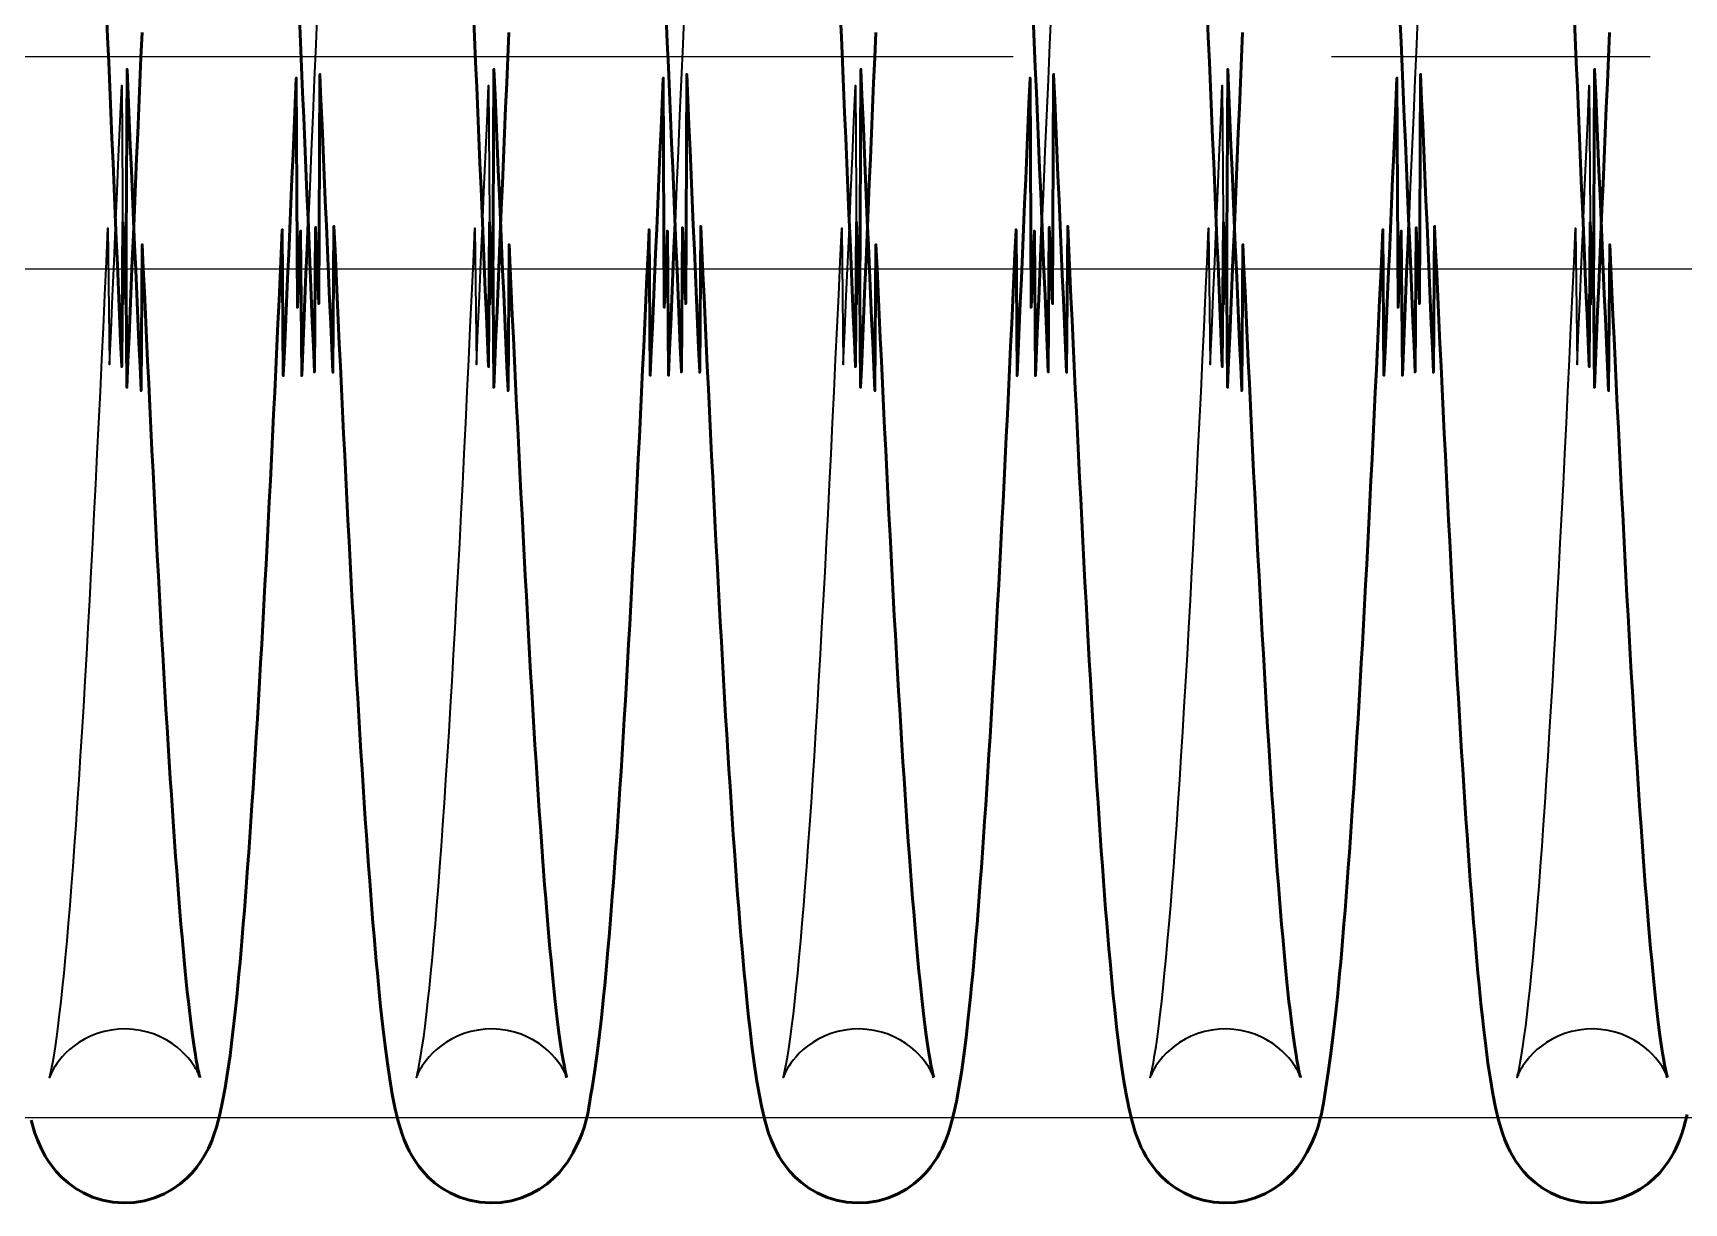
# Model space of a CAD drawing. Header units: millimetres. Extents: x 1448 to 104164, y -19509 to -89.
# Drawn here: x 80906.3 to 80984, y -3056.7 to -3001.5 of the extents above; entities that cross this region are included whole.
import ezdxf

# ---------------------------------------------------------------- set-up
doc = ezdxf.new("R2010")
doc.units = ezdxf.units.MM
doc.header["$LTSCALE"] = 60
doc.header["$MEASUREMENT"] = 0
doc.linetypes.add('CENTER', pattern=[2, 1.25, -0.25, 0.25, -0.25])
doc.layers.get('0').update_dxf_attribs({"linetype": 'CONTINUOUS'})
doc.layers.add('cen', color=14, linetype='CONTINUOUS')
doc.layers.add('가려진 것(ISO)', color=7, linetype='CONTINUOUS', lineweight=35)
doc.layers.add('가시적인 것(ISO)', color=7, linetype='CONTINUOUS', lineweight=50)

# ---------------------------------------------------------------- blocks, each defined once
blk = doc.blocks.new('토션스프링1')
at = {"layer": '가려진 것(ISO)', "flags": 128}
for points in [[(21462454.834, -50955456.939), (21462454.762, -50955458.591), (21462454.69, -50955460.254), (21462454.618, -50955461.926), (21462454.547, -50955463.606), (21462454.475, -50955465.292), (21462454.403, -50955466.982)], [(21462472.11, -50955456.936), (21462472.038, -50955458.59), (21462471.966, -50955460.254), (21462471.894, -50955461.927), (21462471.822, -50955463.607), (21462471.75, -50955465.293), (21462471.679, -50955466.981)], [(21462489.385, -50955456.939), (21462489.314, -50955458.591), (21462489.242, -50955460.254), (21462489.17, -50955461.926), (21462489.098, -50955463.606), (21462489.026, -50955465.292), (21462488.954, -50955466.982)], [(21462506.661, -50955456.936), (21462506.589, -50955458.59), (21462506.517, -50955460.254), (21462506.446, -50955461.927), (21462506.374, -50955463.607), (21462506.302, -50955465.293), (21462506.23, -50955466.981)], [(21462449.306, -50955507.244), (21462449.301, -50955507.229), (21462449.281, -50955507.177), (21462449.24, -50955507.083), (21462449.17, -50955506.94), (21462449.119, -50955506.847), (21462449.054, -50955506.739), (21462448.973, -50955506.617), (21462448.873, -50955506.478), (21462448.75, -50955506.326), (21462448.603, -50955506.163), (21462448.43, -50955505.994), (21462448.228, -50955505.822), (21462447.998, -50955505.652), (21462447.741, -50955505.491), (21462447.461, -50955505.344), (21462447.161, -50955505.217), (21462446.842, -50955505.114), (21462446.508, -50955505.035), (21462446.166, -50955504.985), (21462445.819, -50955504.965), (21462445.471, -50955504.976), (21462445.127, -50955505.017), (21462444.79, -50955505.086), (21462444.466, -50955505.182), (21462444.16, -50955505.303), (21462443.873, -50955505.445), (21462443.609, -50955505.602), (21462443.37, -50955505.768), (21462443.161, -50955505.94), (21462442.978, -50955506.111), (21462442.823, -50955506.277), (21462442.693, -50955506.432), (21462442.586, -50955506.572), (21462442.498, -50955506.699), (21462442.428, -50955506.811), (21462442.373, -50955506.91), (21462442.297, -50955507.065), (21462442.254, -50955507.166), (21462442.232, -50955507.224), (21462442.225, -50955507.244), (21462442.228, -50955507.234), (21462442.238, -50955507.197), (21462442.253, -50955507.137), (21462442.272, -50955507.056), (21462442.319, -50955506.837), (21462442.375, -50955506.547), (21462442.437, -50955506.195), (21462442.501, -50955505.788), (21462442.566, -50955505.333), (21462442.632, -50955504.827), (21462442.699, -50955504.272), (21462442.768, -50955503.671), (21462442.837, -50955503.023), (21462442.907, -50955502.331), (21462442.977, -50955501.596), (21462443.048, -50955500.819), (21462443.119, -50955500.001), (21462443.19, -50955499.144), (21462443.262, -50955498.25), (21462443.333, -50955497.319), (21462443.404, -50955496.353), (21462443.475, -50955495.347), (21462443.546, -50955494.304), (21462443.617, -50955493.225), (21462443.689, -50955492.111), (21462443.76, -50955490.962), (21462443.832, -50955489.781), (21462443.903, -50955488.569), (21462443.975, -50955487.327), (21462444.046, -50955486.056), (21462444.118, -50955484.757), (21462444.189, -50955483.432), (21462444.261, -50955482.082), (21462444.332, -50955480.705), (21462444.404, -50955479.3), (21462444.475, -50955477.869), (21462444.547, -50955476.413), (21462444.619, -50955474.934), (21462444.69, -50955473.433), (21462444.762, -50955471.913), (21462444.834, -50955470.373), (21462444.906, -50955468.817), (21462444.977, -50955467.245), (21462445.049, -50955473.659), (21462445.12, -50955472.061), (21462445.192, -50955470.451), (21462445.263, -50955468.826), (21462445.335, -50955467.186), (21462445.406, -50955465.534), (21462445.478, -50955463.871), (21462445.55, -50955462.2), (21462445.622, -50955460.521), (21462445.693, -50955470.836), (21462445.765, -50955469.147)], [(21462466.581, -50955507.244), (21462466.576, -50955507.229), (21462466.557, -50955507.177), (21462466.516, -50955507.083), (21462466.446, -50955506.94), (21462466.395, -50955506.847), (21462466.33, -50955506.739), (21462466.249, -50955506.616), (21462466.148, -50955506.478), (21462466.025, -50955506.325), (21462465.878, -50955506.162), (21462465.704, -50955505.993), (21462465.503, -50955505.821), (21462465.273, -50955505.652), (21462465.016, -50955505.491), (21462464.736, -50955505.344), (21462464.435, -50955505.217), (21462464.116, -50955505.113), (21462463.783, -50955505.035), (21462463.44, -50955504.985), (21462463.092, -50955504.965), (21462462.745, -50955504.976), (21462462.401, -50955505.017), (21462462.064, -50955505.087), (21462461.74, -50955505.183), (21462461.434, -50955505.304), (21462461.147, -50955505.445), (21462460.883, -50955505.603), (21462460.645, -50955505.77), (21462460.435, -50955505.941), (21462460.253, -50955506.112), (21462460.098, -50955506.278), (21462459.968, -50955506.433), (21462459.862, -50955506.574), (21462459.775, -50955506.702), (21462459.705, -50955506.815), (21462459.65, -50955506.913), (21462459.574, -50955507.065), (21462459.53, -50955507.166), (21462459.508, -50955507.223), (21462459.501, -50955507.244), (21462459.504, -50955507.234), (21462459.514, -50955507.197), (21462459.53, -50955507.136), (21462459.549, -50955507.055), (21462459.596, -50955506.836), (21462459.65, -50955506.549), (21462459.711, -50955506.199), (21462459.775, -50955505.792), (21462459.842, -50955505.333), (21462459.908, -50955504.828), (21462459.976, -50955504.275), (21462460.044, -50955503.674), (21462460.113, -50955503.027), (21462460.183, -50955502.336), (21462460.253, -50955501.601), (21462460.323, -50955500.825), (21462460.394, -50955500.007), (21462460.466, -50955499.15), (21462460.537, -50955498.254), (21462460.608, -50955497.322), (21462460.679, -50955496.353), (21462460.75, -50955495.35), (21462460.821, -50955494.31), (21462460.892, -50955493.232), (21462460.964, -50955492.119), (21462461.035, -50955490.971), (21462461.107, -50955489.79), (21462461.179, -50955488.577), (21462461.25, -50955487.333), (21462461.322, -50955486.061), (21462461.394, -50955484.76), (21462461.465, -50955483.433), (21462461.537, -50955482.08), (21462461.608, -50955480.703), (21462461.679, -50955479.301), (21462461.751, -50955477.873), (21462461.822, -50955476.418), (21462461.894, -50955474.94), (21462461.966, -50955473.44), (21462462.038, -50955471.919), (21462462.109, -50955470.378), (21462462.181, -50955468.82), (21462462.253, -50955467.246), (21462462.325, -50955473.657), (21462462.396, -50955472.056), (21462462.468, -50955470.443), (21462462.539, -50955468.82), (21462462.61, -50955467.183), (21462462.682, -50955465.534), (21462462.754, -50955463.872), (21462462.825, -50955462.202), (21462462.897, -50955460.523), (21462462.969, -50955470.837), (21462463.041, -50955469.147)], [(21462483.857, -50955507.244), (21462483.852, -50955507.229), (21462483.833, -50955507.177), (21462483.792, -50955507.083), (21462483.721, -50955506.94), (21462483.67, -50955506.847), (21462483.606, -50955506.739), (21462483.525, -50955506.617), (21462483.424, -50955506.478), (21462483.301, -50955506.326), (21462483.154, -50955506.163), (21462482.981, -50955505.994), (21462482.779, -50955505.822), (21462482.549, -50955505.652), (21462482.293, -50955505.491), (21462482.013, -50955505.344), (21462481.712, -50955505.217), (21462481.393, -50955505.114), (21462481.06, -50955505.035), (21462480.717, -50955504.985), (21462480.37, -50955504.965), (21462480.023, -50955504.976), (21462479.678, -50955505.017), (21462479.341, -50955505.086), (21462479.018, -50955505.182), (21462478.712, -50955505.303), (21462478.425, -50955505.445), (21462478.16, -50955505.602), (21462477.922, -50955505.768), (21462477.712, -50955505.94), (21462477.53, -50955506.111), (21462477.375, -50955506.277), (21462477.245, -50955506.432), (21462477.138, -50955506.572), (21462477.05, -50955506.699), (21462476.98, -50955506.811), (21462476.924, -50955506.91), (21462476.849, -50955507.065), (21462476.805, -50955507.166), (21462476.783, -50955507.224), (21462476.776, -50955507.244), (21462476.779, -50955507.234), (21462476.79, -50955507.197), (21462476.805, -50955507.137), (21462476.824, -50955507.056), (21462476.87, -50955506.837), (21462476.926, -50955506.547), (21462476.988, -50955506.195), (21462477.052, -50955505.788), (21462477.117, -50955505.333), (21462477.183, -50955504.827), (21462477.251, -50955504.272), (21462477.319, -50955503.671), (21462477.388, -50955503.023), (21462477.458, -50955502.331), (21462477.529, -50955501.596), (21462477.599, -50955500.819), (21462477.671, -50955500.001), (21462477.742, -50955499.144), (21462477.813, -50955498.25), (21462477.884, -50955497.319), (21462477.955, -50955496.353), (21462478.026, -50955495.347), (21462478.097, -50955494.304), (21462478.169, -50955493.225), (21462478.24, -50955492.111), (21462478.312, -50955490.962), (21462478.383, -50955489.781), (21462478.455, -50955488.569), (21462478.526, -50955487.327), (21462478.598, -50955486.056), (21462478.67, -50955484.757), (21462478.741, -50955483.432), (21462478.812, -50955482.082), (21462478.884, -50955480.705), (21462478.955, -50955479.3), (21462479.027, -50955477.869), (21462479.098, -50955476.413), (21462479.17, -50955474.934), (21462479.242, -50955473.433), (21462479.314, -50955471.913), (21462479.385, -50955470.373), (21462479.457, -50955468.817), (21462479.529, -50955467.245), (21462479.6, -50955473.659), (21462479.672, -50955472.061), (21462479.743, -50955470.451), (21462479.815, -50955468.826), (21462479.886, -50955467.186), (21462479.958, -50955465.534), (21462480.03, -50955463.871), (21462480.101, -50955462.2), (21462480.173, -50955460.521), (21462480.245, -50955470.836), (21462480.317, -50955469.147)], [(21462501.133, -50955507.244), (21462501.128, -50955507.229), (21462501.109, -50955507.177), (21462501.068, -50955507.083), (21462500.997, -50955506.94), (21462500.946, -50955506.847), (21462500.881, -50955506.739), (21462500.8, -50955506.616), (21462500.7, -50955506.478), (21462500.577, -50955506.325), (21462500.429, -50955506.162), (21462500.256, -50955505.993), (21462500.055, -50955505.821), (21462499.824, -50955505.652), (21462499.568, -50955505.491), (21462499.287, -50955505.344), (21462498.987, -50955505.217), (21462498.668, -50955505.113), (21462498.334, -50955505.035), (21462497.991, -50955504.985), (21462497.644, -50955504.965), (21462497.297, -50955504.976), (21462496.952, -50955505.017), (21462496.616, -50955505.087), (21462496.292, -50955505.183), (21462495.985, -50955505.304), (21462495.699, -50955505.445), (21462495.435, -50955505.603), (21462495.196, -50955505.77), (21462494.986, -50955505.941), (21462494.804, -50955506.112), (21462494.649, -50955506.278), (21462494.52, -50955506.433), (21462494.413, -50955506.574), (21462494.326, -50955506.702), (21462494.257, -50955506.815), (21462494.202, -50955506.913), (21462494.125, -50955507.065), (21462494.081, -50955507.166), (21462494.059, -50955507.223), (21462494.052, -50955507.244), (21462494.055, -50955507.234), (21462494.066, -50955507.197), (21462494.081, -50955507.136), (21462494.101, -50955507.055), (21462494.147, -50955506.836), (21462494.202, -50955506.549), (21462494.262, -50955506.199), (21462494.327, -50955505.792), (21462494.393, -50955505.333), (21462494.46, -50955504.828), (21462494.527, -50955504.275), (21462494.595, -50955503.674), (21462494.664, -50955503.027), (21462494.734, -50955502.336), (21462494.804, -50955501.601), (21462494.875, -50955500.825), (21462494.946, -50955500.007), (21462495.017, -50955499.15), (21462495.088, -50955498.254), (21462495.16, -50955497.322), (21462495.231, -50955496.353), (21462495.302, -50955495.35), (21462495.373, -50955494.31), (21462495.444, -50955493.232), (21462495.515, -50955492.119), (21462495.587, -50955490.971), (21462495.658, -50955489.79), (21462495.73, -50955488.577), (21462495.802, -50955487.333), (21462495.873, -50955486.061), (21462495.945, -50955484.76), (21462496.017, -50955483.433), (21462496.088, -50955482.08), (21462496.159, -50955480.703), (21462496.231, -50955479.301), (21462496.302, -50955477.873), (21462496.374, -50955476.418), (21462496.446, -50955474.94), (21462496.517, -50955473.44), (21462496.589, -50955471.919), (21462496.661, -50955470.378), (21462496.733, -50955468.82), (21462496.804, -50955467.246), (21462496.876, -50955473.657), (21462496.948, -50955472.056), (21462497.019, -50955470.443), (21462497.091, -50955468.82), (21462497.162, -50955467.183), (21462497.234, -50955465.534), (21462497.305, -50955463.872), (21462497.377, -50955462.202), (21462497.449, -50955460.523), (21462497.521, -50955470.837), (21462497.592, -50955469.147)], [(21462518.409, -50955507.244), (21462518.404, -50955507.229), (21462518.384, -50955507.177), (21462518.343, -50955507.083), (21462518.273, -50955506.94), (21462518.222, -50955506.847), (21462518.157, -50955506.739), (21462518.076, -50955506.617), (21462517.976, -50955506.478), (21462517.853, -50955506.326), (21462517.706, -50955506.163), (21462517.533, -50955505.994), (21462517.331, -50955505.822), (21462517.101, -50955505.652), (21462516.844, -50955505.491), (21462516.564, -50955505.344), (21462516.264, -50955505.217), (21462515.945, -50955505.114), (21462515.611, -50955505.035), (21462515.269, -50955504.985), (21462514.922, -50955504.965), (21462514.574, -50955504.976), (21462514.23, -50955505.017), (21462513.893, -50955505.086), (21462513.569, -50955505.182), (21462513.263, -50955505.303), (21462512.976, -50955505.445), (21462512.712, -50955505.602), (21462512.473, -50955505.768), (21462512.264, -50955505.94), (21462512.081, -50955506.111), (21462511.926, -50955506.277), (21462511.796, -50955506.432), (21462511.689, -50955506.572), (21462511.601, -50955506.699), (21462511.531, -50955506.811), (21462511.476, -50955506.91), (21462511.4, -50955507.065), (21462511.357, -50955507.166), (21462511.335, -50955507.224), (21462511.328, -50955507.244), (21462511.331, -50955507.234), (21462511.341, -50955507.197), (21462511.356, -50955507.137), (21462511.375, -50955507.056), (21462511.422, -50955506.837), (21462511.478, -50955506.547), (21462511.54, -50955506.195), (21462511.604, -50955505.788), (21462511.669, -50955505.333), (21462511.735, -50955504.827), (21462511.802, -50955504.272), (21462511.871, -50955503.671), (21462511.94, -50955503.023), (21462512.01, -50955502.331), (21462512.08, -50955501.596), (21462512.151, -50955500.819), (21462512.222, -50955500.001), (21462512.293, -50955499.144), (21462512.365, -50955498.25), (21462512.436, -50955497.319), (21462512.506, -50955496.353), (21462512.578, -50955495.347), (21462512.649, -50955494.304), (21462512.72, -50955493.225), (21462512.792, -50955492.111), (21462512.863, -50955490.962), (21462512.935, -50955489.781), (21462513.006, -50955488.569), (21462513.078, -50955487.327), (21462513.149, -50955486.056), (21462513.221, -50955484.757), (21462513.292, -50955483.432), (21462513.364, -50955482.082), (21462513.435, -50955480.705), (21462513.507, -50955479.3), (21462513.578, -50955477.869), (21462513.65, -50955476.413), (21462513.722, -50955474.934), (21462513.793, -50955473.433), (21462513.865, -50955471.913), (21462513.937, -50955470.373), (21462514.009, -50955468.817), (21462514.08, -50955467.245), (21462514.152, -50955473.659), (21462514.223, -50955472.061), (21462514.295, -50955470.451), (21462514.366, -50955468.826), (21462514.438, -50955467.186), (21462514.509, -50955465.534), (21462514.581, -50955463.871), (21462514.653, -50955462.2), (21462514.725, -50955460.521), (21462514.796, -50955470.836), (21462514.868, -50955469.147)]]:
    blk.add_lwpolyline(points, dxfattribs=at)
at = {"layer": '가시적인 것(ISO)', "flags": 128}
for points in [[(21462444.91, -50955457.062), (21462444.961, -50955458.238), (21462445.012, -50955459.419), (21462445.063, -50955460.603), (21462445.114, -50955461.792), (21462445.164, -50955462.983), (21462445.215, -50955464.177), (21462445.266, -50955465.372), (21462445.317, -50955466.569), (21462445.368, -50955467.766), (21462445.419, -50955468.964), (21462445.469, -50955470.161), (21462445.52, -50955471.359), (21462445.571, -50955472.559), (21462445.622, -50955473.761), (21462445.673, -50955466.962), (21462445.723, -50955468.164), (21462445.774, -50955469.365), (21462445.825, -50955470.564), (21462445.876, -50955459.762), (21462445.927, -50955460.956), (21462445.978, -50955462.148), (21462446.029, -50955463.336), (21462446.08, -50955464.519), (21462446.131, -50955465.698), (21462446.182, -50955466.871), (21462446.233, -50955468.037), (21462446.283, -50955469.197), (21462446.334, -50955470.349), (21462446.385, -50955471.494), (21462446.436, -50955472.634), (21462446.486, -50955473.768), (21462446.537, -50955474.895), (21462446.588, -50955468.016), (21462446.639, -50955469.129), (21462446.69, -50955470.234), (21462446.741, -50955471.33), (21462446.792, -50955472.417), (21462446.843, -50955473.494), (21462446.894, -50955474.561), (21462446.945, -50955475.618), (21462446.996, -50955476.662), (21462447.047, -50955477.695), (21462447.097, -50955478.715), (21462447.148, -50955479.722), (21462447.199, -50955480.716), (21462447.249, -50955481.695), (21462447.3, -50955482.662), (21462447.351, -50955483.616), (21462447.402, -50955484.558), (21462447.452, -50955485.486), (21462447.503, -50955486.401), (21462447.554, -50955487.302), (21462447.605, -50955488.187), (21462447.656, -50955489.058), (21462447.706, -50955489.913), (21462447.757, -50955490.752), (21462447.808, -50955491.575), (21462447.859, -50955492.38), (21462447.909, -50955493.168), (21462447.96, -50955493.939), (21462448.011, -50955494.69), (21462448.061, -50955495.423), (21462448.111, -50955496.137), (21462448.162, -50955496.834), (21462448.212, -50955497.512), (21462448.263, -50955498.172), (21462448.313, -50955498.813), (21462448.363, -50955499.434), (21462448.414, -50955500.037), (21462448.464, -50955500.619), (21462448.514, -50955501.181), (21462448.564, -50955501.721), (21462448.613, -50955502.241), (21462448.663, -50955502.739), (21462448.712, -50955503.214), (21462448.761, -50955503.667), (21462448.809, -50955504.097), (21462448.858, -50955504.505), (21462448.906, -50955504.89), (21462448.954, -50955505.251), (21462449.001, -50955505.587), (21462449.047, -50955505.898), (21462449.091, -50955506.18), (21462449.134, -50955506.435), (21462449.174, -50955506.66), (21462449.213, -50955506.854), (21462449.247, -50955507.014), (21462449.276, -50955507.137), (21462449.297, -50955507.216), (21462449.306, -50955507.244)], [(21462445.765, -50955469.147), (21462445.816, -50955467.947), (21462445.867, -50955474.745), (21462445.918, -50955473.544), (21462445.969, -50955472.344), (21462446.019, -50955471.145), (21462446.07, -50955469.947), (21462446.121, -50955468.75), (21462446.171, -50955467.551), (21462446.222, -50955466.353), (21462446.273, -50955465.156), (21462446.324, -50955463.96), (21462446.375, -50955462.766), (21462446.426, -50955461.575), (21462446.477, -50955460.387), (21462446.528, -50955459.203), (21462446.579, -50955458.023)], [(21462462.185, -50955457.057), (21462462.236, -50955458.232), (21462462.287, -50955459.413), (21462462.338, -50955460.597), (21462462.389, -50955461.786), (21462462.44, -50955462.978), (21462462.491, -50955464.173), (21462462.542, -50955465.37), (21462462.593, -50955466.568), (21462462.644, -50955467.767), (21462462.695, -50955468.966), (21462462.745, -50955470.165), (21462462.796, -50955471.363), (21462462.847, -50955472.561), (21462462.897, -50955473.761), (21462462.948, -50955466.961), (21462462.999, -50955468.161), (21462463.05, -50955469.361), (21462463.101, -50955470.559), (21462463.152, -50955459.756), (21462463.203, -50955460.951), (21462463.254, -50955462.142), (21462463.305, -50955463.331), (21462463.356, -50955464.515), (21462463.407, -50955465.694), (21462463.458, -50955466.868), (21462463.508, -50955468.036), (21462463.559, -50955469.198), (21462463.61, -50955470.352), (21462463.661, -50955471.499), (21462463.711, -50955472.637), (21462463.762, -50955473.77), (21462463.813, -50955474.895), (21462463.864, -50955468.014), (21462463.915, -50955469.126), (21462463.966, -50955470.23), (21462464.016, -50955471.326), (21462464.067, -50955472.413), (21462464.118, -50955473.49), (21462464.169, -50955474.557), (21462464.22, -50955475.613), (21462464.271, -50955476.659), (21462464.322, -50955477.692), (21462464.373, -50955478.714), (21462464.424, -50955479.722), (21462464.475, -50955480.718), (21462464.525, -50955481.699), (21462464.576, -50955482.666), (21462464.627, -50955483.619), (21462464.677, -50955484.559), (21462464.728, -50955485.486), (21462464.779, -50955486.4), (21462464.83, -50955487.3), (21462464.88, -50955488.185), (21462464.931, -50955489.055), (21462464.982, -50955489.91), (21462465.033, -50955490.749), (21462465.084, -50955491.572), (21462465.134, -50955492.378), (21462465.185, -50955493.166), (21462465.236, -50955493.937), (21462465.286, -50955494.69), (21462465.337, -50955495.425), (21462465.387, -50955496.14), (21462465.438, -50955496.836), (21462465.488, -50955497.513), (21462465.538, -50955498.172), (21462465.589, -50955498.813), (21462465.639, -50955499.434), (21462465.689, -50955500.036), (21462465.739, -50955500.618), (21462465.789, -50955501.18), (21462465.839, -50955501.72), (21462465.889, -50955502.24), (21462465.938, -50955502.738), (21462465.988, -50955503.214), (21462466.037, -50955503.667), (21462466.085, -50955504.098), (21462466.133, -50955504.505), (21462466.182, -50955504.889), (21462466.229, -50955505.25), (21462466.276, -50955505.587), (21462466.322, -50955505.897), (21462466.367, -50955506.181), (21462466.41, -50955506.435), (21462466.45, -50955506.66), (21462466.488, -50955506.854), (21462466.523, -50955507.014), (21462466.552, -50955507.137), (21462466.573, -50955507.216), (21462466.581, -50955507.244)], [(21462463.041, -50955469.147), (21462463.092, -50955467.946), (21462463.143, -50955474.743), (21462463.194, -50955473.54), (21462463.245, -50955472.338), (21462463.295, -50955471.136), (21462463.346, -50955469.936), (21462463.397, -50955468.738), (21462463.448, -50955467.543), (21462463.498, -50955466.347), (21462463.549, -50955465.152), (21462463.6, -50955463.958), (21462463.651, -50955462.766), (21462463.702, -50955461.575), (21462463.753, -50955460.388), (21462463.804, -50955459.204), (21462463.855, -50955458.024)], [(21462479.461, -50955457.062), (21462479.512, -50955458.238), (21462479.563, -50955459.419), (21462479.614, -50955460.603), (21462479.665, -50955461.792), (21462479.716, -50955462.983), (21462479.767, -50955464.177), (21462479.818, -50955465.372), (21462479.869, -50955466.569), (21462479.919, -50955467.766), (21462479.97, -50955468.964), (21462480.021, -50955470.161), (21462480.072, -50955471.359), (21462480.122, -50955472.559), (21462480.173, -50955473.761), (21462480.224, -50955466.962), (21462480.275, -50955468.164), (21462480.326, -50955469.365), (21462480.377, -50955470.564), (21462480.428, -50955459.762), (21462480.479, -50955460.956), (21462480.53, -50955462.148), (21462480.581, -50955463.336), (21462480.632, -50955464.519), (21462480.683, -50955465.698), (21462480.733, -50955466.871), (21462480.784, -50955468.037), (21462480.835, -50955469.197), (21462480.886, -50955470.349), (21462480.936, -50955471.494), (21462480.987, -50955472.634), (21462481.038, -50955473.768), (21462481.089, -50955474.895), (21462481.14, -50955468.016), (21462481.19, -50955469.129), (21462481.241, -50955470.234), (21462481.292, -50955471.33), (21462481.343, -50955472.417), (21462481.394, -50955473.494), (21462481.445, -50955474.561), (21462481.496, -50955475.618), (21462481.547, -50955476.662), (21462481.598, -50955477.695), (21462481.649, -50955478.715), (21462481.7, -50955479.722), (21462481.75, -50955480.716), (21462481.801, -50955481.695), (21462481.852, -50955482.662), (21462481.902, -50955483.616), (21462481.953, -50955484.558), (21462482.004, -50955485.486), (21462482.055, -50955486.401), (21462482.105, -50955487.302), (21462482.156, -50955488.187), (21462482.207, -50955489.058), (21462482.258, -50955489.913), (21462482.309, -50955490.752), (21462482.36, -50955491.575), (21462482.41, -50955492.38), (21462482.461, -50955493.168), (21462482.512, -50955493.939), (21462482.562, -50955494.69), (21462482.612, -50955495.423), (21462482.663, -50955496.137), (21462482.713, -50955496.834), (21462482.764, -50955497.512), (21462482.814, -50955498.172), (21462482.864, -50955498.813), (21462482.915, -50955499.434), (21462482.965, -50955500.037), (21462483.015, -50955500.619), (21462483.065, -50955501.181), (21462483.115, -50955501.721), (21462483.165, -50955502.241), (21462483.214, -50955502.739), (21462483.263, -50955503.214), (21462483.312, -50955503.667), (21462483.361, -50955504.097), (21462483.409, -50955504.505), (21462483.458, -50955504.89), (21462483.505, -50955505.251), (21462483.552, -50955505.587), (21462483.598, -50955505.898), (21462483.643, -50955506.18), (21462483.685, -50955506.435), (21462483.726, -50955506.66), (21462483.764, -50955506.854), (21462483.799, -50955507.014), (21462483.828, -50955507.137), (21462483.849, -50955507.216), (21462483.857, -50955507.244)], [(21462480.317, -50955469.147), (21462480.368, -50955467.947), (21462480.418, -50955474.745), (21462480.469, -50955473.544), (21462480.52, -50955472.344), (21462480.571, -50955471.145), (21462480.621, -50955469.947), (21462480.672, -50955468.75), (21462480.723, -50955467.551), (21462480.774, -50955466.353), (21462480.825, -50955465.156), (21462480.876, -50955463.96), (21462480.927, -50955462.766), (21462480.977, -50955461.575), (21462481.028, -50955460.387), (21462481.079, -50955459.203), (21462481.13, -50955458.023)], [(21462496.737, -50955457.057), (21462496.788, -50955458.232), (21462496.839, -50955459.413), (21462496.89, -50955460.597), (21462496.941, -50955461.786), (21462496.992, -50955462.978), (21462497.042, -50955464.173), (21462497.093, -50955465.37), (21462497.144, -50955466.568), (21462497.195, -50955467.767), (21462497.246, -50955468.966), (21462497.297, -50955470.165), (21462497.347, -50955471.363), (21462497.398, -50955472.561), (21462497.449, -50955473.761), (21462497.5, -50955466.961), (21462497.551, -50955468.161), (21462497.601, -50955469.361), (21462497.652, -50955470.559), (21462497.703, -50955459.756), (21462497.754, -50955460.951), (21462497.805, -50955462.142), (21462497.856, -50955463.331), (21462497.907, -50955464.515), (21462497.958, -50955465.694), (21462498.009, -50955466.868), (21462498.06, -50955468.036), (21462498.111, -50955469.198), (21462498.162, -50955470.352), (21462498.212, -50955471.499), (21462498.263, -50955472.637), (21462498.314, -50955473.77), (21462498.364, -50955474.895), (21462498.415, -50955468.014), (21462498.466, -50955469.126), (21462498.517, -50955470.23), (21462498.568, -50955471.326), (21462498.619, -50955472.413), (21462498.67, -50955473.49), (21462498.721, -50955474.557), (21462498.772, -50955475.613), (21462498.823, -50955476.659), (21462498.874, -50955477.692), (21462498.924, -50955478.714), (21462498.975, -50955479.722), (21462499.026, -50955480.718), (21462499.077, -50955481.699), (21462499.127, -50955482.666), (21462499.178, -50955483.619), (21462499.229, -50955484.559), (21462499.279, -50955485.486), (21462499.33, -50955486.4), (21462499.381, -50955487.3), (21462499.432, -50955488.185), (21462499.483, -50955489.055), (21462499.534, -50955489.91), (21462499.584, -50955490.749), (21462499.635, -50955491.572), (21462499.686, -50955492.378), (21462499.737, -50955493.166), (21462499.787, -50955493.937), (21462499.838, -50955494.69), (21462499.888, -50955495.425), (21462499.939, -50955496.14), (21462499.989, -50955496.836), (21462500.039, -50955497.513), (21462500.09, -50955498.172), (21462500.14, -50955498.813), (21462500.19, -50955499.434), (21462500.241, -50955500.036), (21462500.291, -50955500.618), (21462500.341, -50955501.18), (21462500.391, -50955501.72), (21462500.44, -50955502.24), (21462500.49, -50955502.738), (21462500.539, -50955503.214), (21462500.588, -50955503.667), (21462500.637, -50955504.098), (21462500.685, -50955504.505), (21462500.733, -50955504.889), (21462500.781, -50955505.25), (21462500.828, -50955505.587), (21462500.874, -50955505.897), (21462500.919, -50955506.181), (21462500.961, -50955506.435), (21462501.002, -50955506.66), (21462501.04, -50955506.854), (21462501.074, -50955507.014), (21462501.103, -50955507.137), (21462501.124, -50955507.216), (21462501.133, -50955507.244)], [(21462497.592, -50955469.147), (21462497.643, -50955467.946), (21462497.694, -50955474.743), (21462497.745, -50955473.54), (21462497.796, -50955472.338), (21462497.847, -50955471.136), (21462497.898, -50955469.936), (21462497.948, -50955468.738), (21462497.999, -50955467.543), (21462498.05, -50955466.347), (21462498.101, -50955465.152), (21462498.151, -50955463.958), (21462498.202, -50955462.766), (21462498.253, -50955461.575), (21462498.304, -50955460.388), (21462498.355, -50955459.204), (21462498.406, -50955458.024)], [(21462514.013, -50955457.062), (21462514.064, -50955458.238), (21462514.115, -50955459.419), (21462514.166, -50955460.603), (21462514.217, -50955461.792), (21462514.268, -50955462.983), (21462514.318, -50955464.177), (21462514.369, -50955465.372), (21462514.42, -50955466.569), (21462514.471, -50955467.766), (21462514.522, -50955468.964), (21462514.572, -50955470.161), (21462514.623, -50955471.359), (21462514.674, -50955472.559), (21462514.725, -50955473.761), (21462514.775, -50955466.962), (21462514.826, -50955468.164), (21462514.877, -50955469.365), (21462514.928, -50955470.564), (21462514.979, -50955459.762), (21462515.03, -50955460.956), (21462515.081, -50955462.148), (21462515.132, -50955463.336), (21462515.183, -50955464.519), (21462515.234, -50955465.698), (21462515.285, -50955466.871), (21462515.336, -50955468.037), (21462515.387, -50955469.197), (21462515.437, -50955470.349), (21462515.488, -50955471.494), (21462515.539, -50955472.634), (21462515.589, -50955473.768), (21462515.64, -50955474.895), (21462515.691, -50955468.016), (21462515.742, -50955469.129), (21462515.793, -50955470.234), (21462515.844, -50955471.33), (21462515.895, -50955472.417), (21462515.946, -50955473.494), (21462515.997, -50955474.561), (21462516.048, -50955475.618), (21462516.099, -50955476.662), (21462516.149, -50955477.695), (21462516.2, -50955478.715), (21462516.251, -50955479.722), (21462516.302, -50955480.716), (21462516.352, -50955481.695), (21462516.403, -50955482.662), (21462516.454, -50955483.616), (21462516.504, -50955484.558), (21462516.555, -50955485.486), (21462516.606, -50955486.401), (21462516.657, -50955487.302), (21462516.708, -50955488.187), (21462516.759, -50955489.058), (21462516.809, -50955489.913), (21462516.86, -50955490.752), (21462516.911, -50955491.575), (21462516.962, -50955492.38), (21462517.012, -50955493.168), (21462517.063, -50955493.939), (21462517.113, -50955494.69), (21462517.164, -50955495.423), (21462517.214, -50955496.137), (21462517.265, -50955496.834), (21462517.315, -50955497.512), (21462517.365, -50955498.172), (21462517.416, -50955498.813), (21462517.466, -50955499.434), (21462517.516, -50955500.037), (21462517.567, -50955500.619), (21462517.617, -50955501.181), (21462517.667, -50955501.721), (21462517.716, -50955502.241), (21462517.766, -50955502.739), (21462517.815, -50955503.214), (21462517.864, -50955503.667), (21462517.912, -50955504.097), (21462517.961, -50955504.505), (21462518.009, -50955504.89), (21462518.057, -50955505.251), (21462518.104, -50955505.587), (21462518.15, -50955505.898), (21462518.194, -50955506.18), (21462518.237, -50955506.435), (21462518.277, -50955506.66), (21462518.316, -50955506.854), (21462518.35, -50955507.014), (21462518.379, -50955507.137), (21462518.4, -50955507.216), (21462518.409, -50955507.244)], [(21462514.868, -50955469.147), (21462514.919, -50955467.947), (21462514.97, -50955474.745), (21462515.021, -50955473.544), (21462515.072, -50955472.344), (21462515.122, -50955471.145), (21462515.173, -50955469.947), (21462515.224, -50955468.75), (21462515.274, -50955467.551), (21462515.325, -50955466.353), (21462515.376, -50955465.156), (21462515.427, -50955463.96), (21462515.478, -50955462.766), (21462515.529, -50955461.575), (21462515.58, -50955460.387), (21462515.631, -50955459.203), (21462515.682, -50955458.023)], [(21462454.403, -50955466.982), (21462454.352, -50955468.182), (21462454.301, -50955469.384), (21462454.25, -50955470.585), (21462454.2, -50955471.786), (21462454.149, -50955472.986), (21462454.098, -50955474.184), (21462454.047, -50955467.38), (21462453.997, -50955468.578), (21462453.946, -50955469.775), (21462453.895, -50955470.971), (21462453.844, -50955460.166), (21462453.793, -50955461.359), (21462453.742, -50955462.55), (21462453.691, -50955463.738), (21462453.64, -50955464.921), (21462453.589, -50955466.101), (21462453.538, -50955467.276), (21462453.487, -50955468.445), (21462453.437, -50955469.608), (21462453.386, -50955470.765), (21462453.335, -50955471.914), (21462453.284, -50955473.055), (21462453.233, -50955474.188), (21462453.183, -50955467.312), (21462453.132, -50955468.428), (21462453.081, -50955469.537), (21462453.03, -50955470.639), (21462452.98, -50955471.733), (21462452.929, -50955472.819), (21462452.878, -50955473.895), (21462452.827, -50955474.962), (21462452.776, -50955476.019), (21462452.725, -50955477.065), (21462452.674, -50955478.1), (21462452.623, -50955479.124), (21462452.572, -50955480.136), (21462452.521, -50955481.134), (21462452.47, -50955482.12), (21462452.419, -50955483.092), (21462452.368, -50955484.049), (21462452.317, -50955484.992), (21462452.267, -50955485.92), (21462452.216, -50955486.835), (21462452.165, -50955487.736), (21462452.114, -50955488.623), (21462452.063, -50955489.496), (21462452.012, -50955490.355), (21462451.961, -50955491.198), (21462451.91, -50955492.027), (21462451.859, -50955492.839), (21462451.808, -50955493.636), (21462451.756, -50955494.416), (21462451.705, -50955495.179), (21462451.654, -50955495.925), (21462451.603, -50955496.654), (21462451.552, -50955497.364), (21462451.5, -50955498.057), (21462451.449, -50955498.731), (21462451.398, -50955499.385), (21462451.347, -50955500.021), (21462451.296, -50955500.638), (21462451.245, -50955501.236), (21462451.194, -50955501.815), (21462451.143, -50955502.377), (21462451.092, -50955502.92), (21462451.041, -50955503.445), (21462450.937, -50955504.441), (21462450.831, -50955505.366), (21462450.723, -50955506.223), (21462450.611, -50955507.011), (21462450.494, -50955507.733), (21462450.373, -50955508.389), (21462450.241, -50955508.999), (21462450.08, -50955509.597), (21462449.983, -50955509.904), (21462449.865, -50955510.23), (21462449.705, -50955510.591), (21462449.602, -50955510.79), (21462449.481, -50955511.002), (21462449.335, -50955511.232), (21462449.158, -50955511.478), (21462448.942, -50955511.735), (21462448.682, -50955512.001), (21462448.375, -50955512.264), (21462448.019, -50955512.513), (21462447.616, -50955512.736), (21462447.174, -50955512.921), (21462446.703, -50955513.059), (21462446.211, -50955513.14), (21462445.708, -50955513.163), (21462445.207, -50955513.127), (21462444.719, -50955513.032), (21462444.253, -50955512.883), (21462443.819, -50955512.689), (21462443.429, -50955512.46), (21462443.083, -50955512.205), (21462442.785, -50955511.94), (21462442.536, -50955511.676), (21462442.329, -50955511.42), (21462442.159, -50955511.178), (21462442.02, -50955510.952), (21462441.904, -50955510.743), (21462441.808, -50955510.548), (21462441.655, -50955510.193), (21462441.536, -50955509.868), (21462441.354, -50955509.263)], [(21462471.679, -50955466.981), (21462471.628, -50955468.181), (21462471.577, -50955469.381), (21462471.526, -50955470.581), (21462471.476, -50955471.78), (21462471.425, -50955472.977), (21462471.374, -50955474.175), (21462471.323, -50955467.374), (21462471.273, -50955468.573), (21462471.222, -50955469.772), (21462471.171, -50955470.97), (21462471.12, -50955460.166), (21462471.069, -50955461.36), (21462471.018, -50955462.551), (21462470.967, -50955463.739), (21462470.916, -50955464.923), (21462470.865, -50955466.102), (21462470.814, -50955467.276), (21462470.763, -50955468.445), (21462470.712, -50955469.607), (21462470.662, -50955470.761), (21462470.611, -50955471.909), (21462470.56, -50955473.048), (21462470.509, -50955474.179), (21462470.459, -50955467.304), (21462470.408, -50955468.422), (21462470.357, -50955469.533), (21462470.306, -50955470.636), (21462470.255, -50955471.732), (21462470.204, -50955472.818), (21462470.153, -50955473.895), (21462470.102, -50955474.963), (21462470.051, -50955476.02), (21462470, -50955477.066), (21462469.949, -50955478.101), (21462469.898, -50955479.125), (21462469.848, -50955480.135), (21462469.797, -50955481.133), (21462469.746, -50955482.117), (21462469.695, -50955483.087), (21462469.644, -50955484.043), (21462469.594, -50955484.985), (21462469.543, -50955485.914), (21462469.492, -50955486.83), (21462469.441, -50955487.732), (21462469.39, -50955488.621), (21462469.339, -50955489.495), (21462469.288, -50955490.354), (21462469.237, -50955491.198), (21462469.186, -50955492.027), (21462469.135, -50955492.84), (21462469.083, -50955493.637), (21462469.032, -50955494.417), (21462468.981, -50955495.18), (21462468.93, -50955495.925), (21462468.879, -50955496.653), (21462468.828, -50955497.363), (21462468.776, -50955498.054), (21462468.725, -50955498.726), (21462468.674, -50955499.38), (21462468.623, -50955500.015), (21462468.572, -50955500.632), (21462468.521, -50955501.231), (21462468.47, -50955501.812), (21462468.419, -50955502.375), (21462468.367, -50955502.92), (21462468.316, -50955503.446), (21462468.211, -50955504.446), (21462468.104, -50955505.374), (21462467.996, -50955506.232), (21462467.884, -50955507.018), (21462467.77, -50955507.733), (21462467.719, -50955508.059), (21462467.671, -50955508.367), (21462467.566, -50955508.956), (21462467.497, -50955509.251), (21462467.409, -50955509.554), (21462467.298, -50955509.874), (21462467.157, -50955510.216), (21462466.981, -50955510.588), (21462466.877, -50955510.788), (21462466.757, -50955511.002), (21462466.611, -50955511.234), (21462466.433, -50955511.479), (21462466.218, -50955511.736), (21462465.958, -50955512.001), (21462465.65, -50955512.264), (21462465.295, -50955512.513), (21462464.892, -50955512.736), (21462464.45, -50955512.921), (21462463.979, -50955513.059), (21462463.487, -50955513.14), (21462462.984, -50955513.163), (21462462.482, -50955513.127), (21462461.995, -50955513.032), (21462461.529, -50955512.883), (21462461.095, -50955512.689), (21462460.704, -50955512.46), (21462460.359, -50955512.206), (21462460.061, -50955511.94), (21462459.811, -50955511.675), (21462459.605, -50955511.42), (21462459.435, -50955511.178), (21462459.296, -50955510.952), (21462459.18, -50955510.743), (21462459.083, -50955510.548), (21462458.931, -50955510.193), (21462458.812, -50955509.869), (21462458.629, -50955509.262), (21462458.49, -50955508.665), (21462458.364, -50955508.03), (21462458.244, -50955507.335), (21462458.131, -50955506.578), (21462458.022, -50955505.757), (21462457.917, -50955504.868), (21462457.813, -50955503.91), (21462457.762, -50955503.403), (21462457.711, -50955502.878), (21462457.66, -50955502.334), (21462457.609, -50955501.77), (21462457.557, -50955501.187), (21462457.506, -50955500.584), (21462457.455, -50955499.962), (21462457.403, -50955499.32), (21462457.352, -50955498.659), (21462457.3, -50955497.979), (21462457.249, -50955497.281), (21462457.197, -50955496.566), (21462457.146, -50955495.833), (21462457.094, -50955495.082), (21462457.043, -50955494.315), (21462456.992, -50955493.531), (21462456.94, -50955492.731), (21462456.889, -50955491.915), (21462456.838, -50955491.084), (21462456.787, -50955490.237), (21462456.736, -50955489.376), (21462456.685, -50955488.501), (21462456.634, -50955487.611), (21462456.583, -50955486.708), (21462456.532, -50955485.791), (21462456.482, -50955484.861), (21462456.431, -50955483.917), (21462456.38, -50955482.957), (21462456.329, -50955481.984), (21462456.278, -50955480.996), (21462456.227, -50955479.996), (21462456.176, -50955478.982), (21462456.125, -50955477.957), (21462456.074, -50955476.92), (21462456.023, -50955475.872), (21462455.972, -50955474.813), (21462455.921, -50955473.745), (21462455.87, -50955472.667), (21462455.819, -50955471.579), (21462455.769, -50955470.484), (21462455.718, -50955469.38), (21462455.667, -50955468.269), (21462455.616, -50955467.151), (21462455.565, -50955474.027), (21462455.515, -50955472.893), (21462455.464, -50955471.752), (21462455.413, -50955470.602), (21462455.362, -50955469.445), (21462455.311, -50955468.281), (21462455.26, -50955467.111), (21462455.21, -50955465.936), (21462455.158, -50955464.756), (21462455.107, -50955463.571), (21462455.057, -50955462.383), (21462455.006, -50955461.191), (21462454.955, -50955459.997), (21462454.904, -50955470.801), (21462454.853, -50955469.604), (21462454.802, -50955468.406), (21462454.751, -50955467.208), (21462454.701, -50955474.011), (21462454.65, -50955472.814), (21462454.599, -50955471.615), (21462454.548, -50955470.414), (21462454.498, -50955469.213), (21462454.447, -50955468.013), (21462454.396, -50955466.812), (21462454.345, -50955465.613), (21462454.294, -50955464.416), (21462454.243, -50955463.221), (21462454.192, -50955462.029), (21462454.141, -50955460.841), (21462454.09, -50955459.657), (21462454.039, -50955458.479), (21462453.988, -50955457.305)], [(21462488.954, -50955466.982), (21462488.904, -50955468.182), (21462488.853, -50955469.384), (21462488.802, -50955470.585), (21462488.751, -50955471.786), (21462488.7, -50955472.986), (21462488.65, -50955474.184), (21462488.599, -50955467.38), (21462488.548, -50955468.578), (21462488.497, -50955469.775), (21462488.447, -50955470.971), (21462488.396, -50955460.166), (21462488.345, -50955461.359), (21462488.294, -50955462.55), (21462488.243, -50955463.738), (21462488.192, -50955464.921), (21462488.141, -50955466.101), (21462488.09, -50955467.276), (21462488.039, -50955468.445), (21462487.988, -50955469.608), (21462487.937, -50955470.765), (21462487.886, -50955471.914), (21462487.836, -50955473.055), (21462487.785, -50955474.188), (21462487.734, -50955467.312), (21462487.683, -50955468.428), (21462487.633, -50955469.537), (21462487.582, -50955470.639), (21462487.531, -50955471.733), (21462487.48, -50955472.819), (21462487.429, -50955473.895), (21462487.378, -50955474.962), (21462487.327, -50955476.019), (21462487.276, -50955477.065), (21462487.225, -50955478.1), (21462487.174, -50955479.124), (21462487.123, -50955480.136), (21462487.072, -50955481.134), (21462487.021, -50955482.12), (21462486.97, -50955483.092), (21462486.92, -50955484.049), (21462486.869, -50955484.992), (21462486.818, -50955485.92), (21462486.767, -50955486.835), (21462486.717, -50955487.736), (21462486.666, -50955488.623), (21462486.615, -50955489.496), (21462486.564, -50955490.355), (21462486.513, -50955491.198), (21462486.461, -50955492.027), (21462486.41, -50955492.839), (21462486.359, -50955493.636), (21462486.308, -50955494.416), (21462486.257, -50955495.179), (21462486.206, -50955495.925), (21462486.154, -50955496.654), (21462486.103, -50955497.364), (21462486.052, -50955498.057), (21462486.001, -50955498.731), (21462485.949, -50955499.385), (21462485.898, -50955500.021), (21462485.847, -50955500.638), (21462485.797, -50955501.236), (21462485.746, -50955501.815), (21462485.695, -50955502.377), (21462485.644, -50955502.92), (21462485.592, -50955503.445), (21462485.489, -50955504.441), (21462485.383, -50955505.366), (21462485.274, -50955506.223), (21462485.162, -50955507.011), (21462485.046, -50955507.733), (21462484.925, -50955508.389), (21462484.793, -50955508.999), (21462484.631, -50955509.597), (21462484.535, -50955509.904), (21462484.417, -50955510.23), (21462484.256, -50955510.591), (21462484.154, -50955510.79), (21462484.032, -50955511.002), (21462483.887, -50955511.232), (21462483.709, -50955511.478), (21462483.494, -50955511.735), (21462483.234, -50955512.001), (21462482.926, -50955512.264), (21462482.571, -50955512.513), (21462482.167, -50955512.736), (21462481.726, -50955512.921), (21462481.255, -50955513.059), (21462480.763, -50955513.14), (21462480.259, -50955513.163), (21462479.758, -50955513.127), (21462479.27, -50955513.032), (21462478.804, -50955512.883), (21462478.371, -50955512.689), (21462477.98, -50955512.46), (21462477.634, -50955512.205), (21462477.336, -50955511.94), (21462477.087, -50955511.676), (21462476.881, -50955511.42), (21462476.711, -50955511.178), (21462476.572, -50955510.952), (21462476.456, -50955510.743), (21462476.359, -50955510.548), (21462476.207, -50955510.193), (21462476.087, -50955509.868), (21462475.906, -50955509.263), (21462475.766, -50955508.666), (21462475.638, -50955508.026), (21462475.519, -50955507.331), (21462475.406, -50955506.578), (21462475.299, -50955505.761), (21462475.194, -50955504.877), (21462475.143, -50955504.408), (21462475.092, -50955503.921), (21462475.04, -50955503.414), (21462474.989, -50955502.888), (21462474.937, -50955502.341), (21462474.885, -50955501.774), (21462474.833, -50955501.188), (21462474.782, -50955500.582), (21462474.73, -50955499.957), (21462474.678, -50955499.313), (21462474.627, -50955498.65), (21462474.575, -50955497.969), (21462474.524, -50955497.271), (21462474.472, -50955496.555), (21462474.421, -50955495.821), (21462474.369, -50955495.071), (21462474.318, -50955494.304), (21462474.267, -50955493.521), (21462474.216, -50955492.722), (21462474.164, -50955491.908), (21462474.113, -50955491.078), (21462474.062, -50955490.233), (21462474.011, -50955489.373), (21462473.96, -50955488.499), (21462473.91, -50955487.611), (21462473.859, -50955486.71), (21462473.808, -50955485.793), (21462473.757, -50955484.86), (21462473.706, -50955483.913), (21462473.655, -50955482.952), (21462473.605, -50955481.976), (21462473.554, -50955480.988), (21462473.503, -50955479.986), (21462473.452, -50955478.972), (21462473.4, -50955477.947), (21462473.349, -50955476.91), (21462473.298, -50955475.862), (21462473.248, -50955474.804), (21462473.197, -50955473.737), (21462473.146, -50955472.66), (21462473.095, -50955471.574), (21462473.044, -50955470.48), (21462472.993, -50955469.379), (21462472.943, -50955468.27), (21462472.892, -50955467.152), (21462472.841, -50955474.025), (21462472.79, -50955472.889), (21462472.739, -50955471.745), (21462472.689, -50955470.594), (21462472.638, -50955469.435), (21462472.587, -50955468.27), (21462472.536, -50955467.1), (21462472.485, -50955465.924), (21462472.434, -50955464.744), (21462472.383, -50955463.56), (21462472.332, -50955462.372), (21462472.281, -50955461.182), (21462472.23, -50955459.989), (21462472.179, -50955470.795), (21462472.128, -50955469.6), (21462472.078, -50955468.405), (21462472.027, -50955467.209), (21462471.976, -50955474.011), (21462471.926, -50955472.811), (21462471.875, -50955471.61), (21462471.824, -50955470.407), (21462471.773, -50955469.205), (21462471.722, -50955468.002), (21462471.671, -50955466.801), (21462471.62, -50955465.601), (21462471.569, -50955464.404), (21462471.518, -50955463.209), (21462471.467, -50955462.018), (21462471.416, -50955460.83), (21462471.365, -50955459.648), (21462471.315, -50955458.47), (21462471.264, -50955457.299)], [(21462506.23, -50955466.981), (21462506.179, -50955468.181), (21462506.129, -50955469.381), (21462506.078, -50955470.581), (21462506.027, -50955471.78), (21462505.976, -50955472.977), (21462505.926, -50955474.175), (21462505.875, -50955467.374), (21462505.824, -50955468.573), (21462505.773, -50955469.772), (21462505.722, -50955470.97), (21462505.671, -50955460.166), (21462505.62, -50955461.36), (21462505.569, -50955462.551), (21462505.518, -50955463.739), (21462505.468, -50955464.923), (21462505.417, -50955466.102), (21462505.366, -50955467.276), (21462505.315, -50955468.445), (21462505.264, -50955469.607), (21462505.213, -50955470.761), (21462505.162, -50955471.909), (21462505.112, -50955473.048), (21462505.061, -50955474.179), (21462505.01, -50955467.304), (21462504.959, -50955468.422), (21462504.909, -50955469.533), (21462504.858, -50955470.636), (21462504.807, -50955471.732), (21462504.756, -50955472.818), (21462504.705, -50955473.895), (21462504.654, -50955474.963), (21462504.603, -50955476.02), (21462504.552, -50955477.066), (21462504.501, -50955478.101), (21462504.45, -50955479.125), (21462504.399, -50955480.135), (21462504.348, -50955481.133), (21462504.297, -50955482.117), (21462504.247, -50955483.087), (21462504.196, -50955484.043), (21462504.145, -50955484.985), (21462504.094, -50955485.914), (21462504.043, -50955486.83), (21462503.992, -50955487.732), (21462503.941, -50955488.621), (21462503.89, -50955489.495), (21462503.839, -50955490.354), (21462503.788, -50955491.198), (21462503.737, -50955492.027), (21462503.686, -50955492.84), (21462503.635, -50955493.637), (21462503.584, -50955494.417), (21462503.532, -50955495.18), (21462503.481, -50955495.925), (21462503.43, -50955496.653), (21462503.379, -50955497.363), (21462503.328, -50955498.054), (21462503.277, -50955498.726), (21462503.226, -50955499.38), (21462503.175, -50955500.015), (21462503.124, -50955500.632), (21462503.073, -50955501.231), (21462503.022, -50955501.812), (21462502.97, -50955502.375), (21462502.919, -50955502.92), (21462502.867, -50955503.446), (21462502.762, -50955504.446), (21462502.656, -50955505.374), (21462502.547, -50955506.232), (21462502.436, -50955507.018), (21462502.322, -50955507.733), (21462502.27, -50955508.059), (21462502.223, -50955508.367), (21462502.117, -50955508.956), (21462502.048, -50955509.251), (21462501.961, -50955509.554), (21462501.849, -50955509.874), (21462501.708, -50955510.216), (21462501.532, -50955510.588), (21462501.429, -50955510.788), (21462501.309, -50955511.002), (21462501.163, -50955511.234), (21462500.985, -50955511.479), (21462500.769, -50955511.736), (21462500.509, -50955512.001), (21462500.201, -50955512.264), (21462499.846, -50955512.513), (21462499.444, -50955512.736), (21462499.001, -50955512.921), (21462498.53, -50955513.059), (21462498.039, -50955513.14), (21462497.535, -50955513.163), (21462497.034, -50955513.127), (21462496.546, -50955513.032), (21462496.08, -50955512.883), (21462495.647, -50955512.689), (21462495.255, -50955512.46), (21462494.91, -50955512.206), (21462494.612, -50955511.94), (21462494.363, -50955511.675), (21462494.156, -50955511.42), (21462493.987, -50955511.178), (21462493.847, -50955510.952), (21462493.732, -50955510.743), (21462493.635, -50955510.548), (21462493.482, -50955510.193), (21462493.364, -50955509.869), (21462493.181, -50955509.262), (21462493.041, -50955508.665), (21462492.915, -50955508.03), (21462492.796, -50955507.335), (21462492.682, -50955506.578), (21462492.574, -50955505.757), (21462492.468, -50955504.868), (21462492.365, -50955503.91), (21462492.314, -50955503.403), (21462492.263, -50955502.878), (21462492.212, -50955502.334), (21462492.16, -50955501.77), (21462492.109, -50955501.187), (21462492.057, -50955500.584), (21462492.006, -50955499.962), (21462491.954, -50955499.32), (21462491.903, -50955498.659), (21462491.852, -50955497.979), (21462491.8, -50955497.281), (21462491.749, -50955496.566), (21462491.697, -50955495.833), (21462491.646, -50955495.082), (21462491.595, -50955494.315), (21462491.543, -50955493.531), (21462491.492, -50955492.731), (21462491.441, -50955491.915), (21462491.39, -50955491.084), (21462491.338, -50955490.237), (21462491.287, -50955489.376), (21462491.236, -50955488.501), (21462491.185, -50955487.611), (21462491.135, -50955486.708), (21462491.084, -50955485.791), (21462491.033, -50955484.861), (21462490.982, -50955483.917), (21462490.931, -50955482.957), (21462490.881, -50955481.984), (21462490.83, -50955480.996), (21462490.779, -50955479.996), (21462490.728, -50955478.982), (21462490.677, -50955477.957), (21462490.626, -50955476.92), (21462490.575, -50955475.872), (21462490.524, -50955474.813), (21462490.473, -50955473.745), (21462490.422, -50955472.667), (21462490.371, -50955471.579), (21462490.32, -50955470.484), (21462490.269, -50955469.38), (21462490.218, -50955468.269), (21462490.168, -50955467.151), (21462490.117, -50955474.027), (21462490.066, -50955472.893), (21462490.015, -50955471.752), (21462489.965, -50955470.602), (21462489.914, -50955469.445), (21462489.863, -50955468.281), (21462489.812, -50955467.111), (21462489.761, -50955465.936), (21462489.71, -50955464.756), (21462489.659, -50955463.571), (21462489.608, -50955462.383), (21462489.557, -50955461.191), (21462489.506, -50955459.997), (21462489.455, -50955470.801), (21462489.404, -50955469.604), (21462489.354, -50955468.406), (21462489.303, -50955467.208), (21462489.252, -50955474.011), (21462489.201, -50955472.814), (21462489.151, -50955471.615), (21462489.1, -50955470.414), (21462489.049, -50955469.213), (21462488.998, -50955468.013), (21462488.947, -50955466.812), (21462488.896, -50955465.613), (21462488.845, -50955464.416), (21462488.794, -50955463.221), (21462488.743, -50955462.029), (21462488.692, -50955460.841), (21462488.642, -50955459.657), (21462488.591, -50955458.479), (21462488.54, -50955457.305)], [(21462519.344, -50955508.999), (21462519.183, -50955509.597), (21462519.086, -50955509.904), (21462518.968, -50955510.23), (21462518.808, -50955510.591), (21462518.705, -50955510.79), (21462518.584, -50955511.002), (21462518.438, -50955511.232), (21462518.26, -50955511.478), (21462518.045, -50955511.735), (21462517.785, -50955512.001), (21462517.478, -50955512.264), (21462517.122, -50955512.513), (21462516.719, -50955512.736), (21462516.277, -50955512.921), (21462515.807, -50955513.059), (21462515.314, -50955513.14), (21462514.811, -50955513.163), (21462514.31, -50955513.127), (21462513.822, -50955513.032), (21462513.356, -50955512.883), (21462512.922, -50955512.689), (21462512.532, -50955512.46), (21462512.186, -50955512.205), (21462511.888, -50955511.94), (21462511.638, -50955511.676), (21462511.432, -50955511.42), (21462511.262, -50955511.178), (21462511.123, -50955510.952), (21462511.007, -50955510.743), (21462510.911, -50955510.548), (21462510.758, -50955510.193), (21462510.639, -50955509.868), (21462510.457, -50955509.263), (21462510.317, -50955508.666), (21462510.189, -50955508.026), (21462510.07, -50955507.331), (21462509.958, -50955506.578), (21462509.85, -50955505.761), (21462509.746, -50955504.877), (21462509.694, -50955504.408), (21462509.643, -50955503.921), (21462509.592, -50955503.414), (21462509.54, -50955502.888), (21462509.488, -50955502.341), (21462509.437, -50955501.774), (21462509.385, -50955501.188), (21462509.333, -50955500.582), (21462509.282, -50955499.957), (21462509.23, -50955499.313), (21462509.178, -50955498.65), (21462509.127, -50955497.969), (21462509.075, -50955497.271), (21462509.024, -50955496.555), (21462508.972, -50955495.821), (21462508.921, -50955495.071), (21462508.87, -50955494.304), (21462508.818, -50955493.521), (21462508.767, -50955492.722), (21462508.716, -50955491.908), (21462508.665, -50955491.078), (21462508.614, -50955490.233), (21462508.563, -50955489.373), (21462508.512, -50955488.499), (21462508.461, -50955487.611), (21462508.41, -50955486.71), (21462508.36, -50955485.793), (21462508.309, -50955484.86), (21462508.258, -50955483.913), (21462508.207, -50955482.952), (21462508.156, -50955481.976), (21462508.105, -50955480.988), (21462508.054, -50955479.986), (21462508.003, -50955478.972), (21462507.952, -50955477.947), (21462507.901, -50955476.91), (21462507.85, -50955475.862), (21462507.799, -50955474.804), (21462507.748, -50955473.737), (21462507.697, -50955472.66), (21462507.646, -50955471.574), (21462507.596, -50955470.48), (21462507.545, -50955469.379), (21462507.494, -50955468.27), (21462507.443, -50955467.152), (21462507.393, -50955474.025), (21462507.342, -50955472.889), (21462507.291, -50955471.745), (21462507.24, -50955470.594), (21462507.189, -50955469.435), (21462507.138, -50955468.27), (21462507.087, -50955467.1), (21462507.036, -50955465.924), (21462506.985, -50955464.744), (21462506.934, -50955463.56), (21462506.883, -50955462.372), (21462506.832, -50955461.182), (21462506.782, -50955459.989), (21462506.731, -50955470.795), (21462506.68, -50955469.6), (21462506.629, -50955468.405), (21462506.579, -50955467.209), (21462506.528, -50955474.011), (21462506.477, -50955472.811), (21462506.426, -50955471.61), (21462506.375, -50955470.407), (21462506.324, -50955469.205), (21462506.274, -50955468.002), (21462506.223, -50955466.801), (21462506.172, -50955465.601), (21462506.121, -50955464.404), (21462506.07, -50955463.209), (21462506.019, -50955462.018), (21462505.968, -50955460.83), (21462505.917, -50955459.648), (21462505.866, -50955458.47), (21462505.815, -50955457.299)]]:
    blk.add_lwpolyline(points, dxfattribs=at)
blk = doc.blocks.new('토션스프링12345')
blk.add_blockref('토션스프링1', (1400.606, -3974.283))

msp = doc.modelspace()

# ---------------------------------------------------------------- linework, layer by layer
at = {"color": 3}
for p, q in [((79607.442, -3012.641), (85865.368, -3012.641)), ((85582.442, -3052.641), (79782.442, -3052.641))]:
    msp.add_line(p, q, dxfattribs=at)
at = {"layer": 'cen', "linetype": 'CENTER'}
msp.add_line((79557.442, -3002.641), (85915.368, -3002.641), dxfattribs=at)

# ---------------------------------------------------------------- block references
msp.add_blockref('토션스프링12345', (-21382935.757, 50956430.79))

doc.saveas('drawing.dxf')
